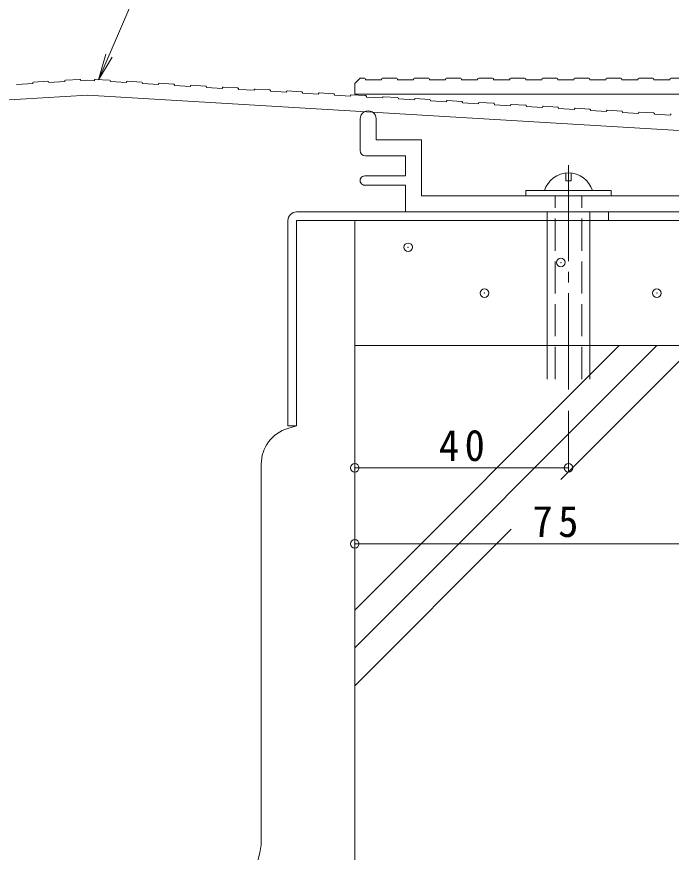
# Model space of a CAD drawing. Units: millimetres at full size, sheet at 1:2. Extents: x -278 to 305, y -274 to 185.
# Drawn here: x -149.6 to -27.1, y -118.3 to 38 of the extents above; entities that cross this region are included whole.
import ezdxf

# ---------------------------------------------------------------- set-up
doc = ezdxf.new("R2010")
doc.units = ezdxf.units.MM
doc.header["$LTSCALE"] = 2
doc.header["$PDMODE"] = 32
doc.header["$PDSIZE"] = 1.6
doc.linetypes.add('CHAIN2', pattern=[12, 9, -1, 1, -1])
doc.linetypes.add('DASHED3', pattern=[4, 3, -1])
for name, color, linetype, lineweight in [('D-0', 3, 'Continuous', 9), ('D-1', 2, 'Continuous', 9), ('D-2', 4, 'Continuous', 9), ('D-3', 6, 'Continuous', 5), ('D-4', 7, 'Continuous', 9)]:
    doc.layers.add(name, color=color, linetype=linetype, lineweight=lineweight)
doc.styles.add('ＭＳ ゴシック', font='')
doc.styles.get('ＭＳ ゴシック').set_extended_font_data('MS Gothic')

msp = doc.modelspace()

# ---------------------------------------------------------------- linework, layer by layer
at = {"layer": 'D-0'}
for p, q in [((-149.568, 25.422), (-149.562, 25.322)), ((-146.568, 25.502), (-149.562, 25.322)), ((-146.573, 25.602), (-146.568, 25.502)), ((-146.433, 25.76), (-143.738, 25.922)), ((-143.579, 25.781), (-143.573, 25.681)), ((-140.578, 25.861), (-143.573, 25.681)), ((-140.584, 25.961), (-140.578, 25.861)), ((-140.444, 26.12), (-137.748, 26.281)), ((-137.59, 26.141), (-137.584, 26.041)), ((-136.312, 26.117), (-137.584, 26.041)), ((-136.312, 26.117), (-135.04, 26.041)), ((-135.034, 26.141), (-135.04, 26.041)), ((-132.18, 26.12), (-134.875, 26.281)), ((-132.04, 25.961), (-132.046, 25.861)), ((-132.046, 25.861), (-129.051, 25.681)), ((-129.045, 25.781), (-129.051, 25.681)), ((-126.191, 25.76), (-128.886, 25.922)), ((-126.05, 25.602), (-126.056, 25.502)), ((-126.056, 25.502), (-123.062, 25.322)), ((-123.056, 25.422), (-123.062, 25.322)), ((-120.202, 25.401), (-122.897, 25.563)), ((-120.061, 25.242), (-120.067, 25.142)), ((-120.067, 25.142), (-117.073, 24.963)), ((-117.067, 25.063), (-117.073, 24.963)), ((-114.213, 25.042), (-116.908, 25.203)), ((-86.312, 25.49), (-85.312, 26.49)), ((-86.312, 23.49), (-86.312, 25.49)), ((-85.312, 26.49), (-84.513, 26.49)), ((-84.313, 26.29), (-84.313, 26.19)), ((-84.313, 26.19), (-81.313, 26.19)), ((-81.313, 26.29), (-81.313, 26.19)), ((-81.113, 26.49), (-78.513, 26.49)), ((-78.313, 26.29), (-78.313, 26.19)), ((-78.313, 26.19), (-75.313, 26.19)), ((-75.313, 26.29), (-75.313, 26.19)), ((-75.113, 26.49), (-72.513, 26.49)), ((-72.313, 26.29), (-72.313, 26.19)), ((-72.313, 26.19), (-69.313, 26.19)), ((-69.313, 26.29), (-69.313, 26.19)), ((-69.113, 26.49), (-66.513, 26.49)), ((-66.313, 26.29), (-66.313, 26.19)), ((-66.313, 26.19), (-63.313, 26.19)), ((-63.313, 26.29), (-63.313, 26.19)), ((-63.113, 26.49), (-60.513, 26.49)), ((-60.313, 26.29), (-60.313, 26.19)), ((-60.313, 26.19), (-57.313, 26.19)), ((-57.313, 26.29), (-57.313, 26.19)), ((-57.113, 26.49), (-54.513, 26.49)), ((-54.313, 26.29), (-54.313, 26.19)), ((-54.313, 26.19), (-51.313, 26.19)), ((-51.313, 26.29), (-51.313, 26.19)), ((-51.113, 26.49), (-48.513, 26.49)), ((-48.313, 26.29), (-48.313, 26.19)), ((-48.313, 26.19), (-45.313, 26.19)), ((-45.313, 26.29), (-45.313, 26.19)), ((-45.113, 26.49), (-42.513, 26.49)), ((-42.313, 26.29), (-42.313, 26.19)), ((-42.313, 26.19), (-39.313, 26.19)), ((-39.313, 26.29), (-39.313, 26.19)), ((-39.113, 26.49), (-36.513, 26.49)), ((-36.313, 26.29), (-36.313, 26.19)), ((-36.313, 26.19), (-33.313, 26.19)), ((-33.313, 26.29), (-33.313, 26.19)), ((-33.113, 26.49), (-30.513, 26.49)), ((-30.313, 26.29), (-30.313, 26.19)), ((-30.313, 26.19), (-27.313, 26.19)), ((-27.313, 26.29), (-27.313, 26.19)), ((-27.113, 26.49), (-24.513, 26.49)), ((-114.072, 24.883), (-114.078, 24.783)), ((-114.078, 24.783), (-111.083, 24.603)), ((-111.077, 24.703), (-111.083, 24.603)), ((-110.919, 24.844), (-108.224, 24.682)), ((-108.083, 24.524), (-108.089, 24.424)), ((-108.089, 24.424), (-105.094, 24.244)), ((-105.088, 24.344), (-105.094, 24.244)), ((-102.234, 24.323), (-104.93, 24.485)), ((-102.094, 24.164), (-102.1, 24.064)), ((-102.1, 24.064), (-99.105, 23.885)), ((-99.099, 23.985), (-99.105, 23.885)), ((-96.245, 23.964), (-98.94, 24.125)), ((-96.104, 23.805), (-96.11, 23.705)), ((-96.11, 23.705), (-93.116, 23.525)), ((-93.11, 23.625), (-93.116, 23.525)), ((-92.951, 23.766), (-90.256, 23.604)), ((-90.115, 23.446), (-90.121, 23.346)), ((74.188, 23.49), (-86.312, 23.49)), ((-136.312, 23.362), (-194.389, 19.878)), ((-136.312, 23.362), (19.685, 14.002)), ((-90.121, 23.346), (-87.126, 23.166)), ((-87.121, 23.266), (-87.126, 23.166)), ((-84.267, 23.245), (-86.962, 23.407)), ((-84.126, 23.086), (-84.132, 22.986)), ((-84.132, 22.986), (-81.137, 22.807)), ((-81.131, 22.907), (-81.137, 22.807)), ((-78.277, 22.886), (-80.972, 23.047)), ((-78.137, 22.727), (-78.143, 22.627)), ((-78.143, 22.627), (-75.148, 22.447)), ((-75.142, 22.547), (-75.148, 22.447)), ((-72.288, 22.526), (-74.983, 22.688)), ((-72.147, 22.367), (-72.153, 22.268)), ((-72.153, 22.268), (-69.159, 22.088)), ((-69.153, 22.188), (-69.159, 22.088)), ((-66.299, 22.167), (-68.994, 22.329)), ((-66.158, 22.008), (-66.164, 21.908)), ((-66.164, 21.908), (-63.17, 21.729)), ((-63.005, 21.969), (-60.31, 21.808)), ((-63.164, 21.828), (-63.17, 21.729)), ((-60.169, 21.649), (-60.175, 21.549)), ((-60.175, 21.549), (-57.18, 21.369)), ((-57.174, 21.469), (-57.18, 21.369)), ((-54.321, 21.448), (-57.016, 21.61)), ((-54.18, 21.29), (-54.186, 21.19)), ((-54.186, 21.19), (-51.191, 21.01)), ((-51.185, 21.11), (-51.191, 21.01)), ((-48.331, 21.089), (-51.027, 21.25)), ((-48.191, 20.93), (-48.197, 20.83)), ((-48.197, 20.83), (-45.202, 20.651)), ((-45.196, 20.75), (-45.202, 20.651)), ((-45.037, 20.891), (-42.342, 20.729)), ((-42.201, 20.571), (-42.207, 20.471)), ((-42.207, 20.471), (-39.213, 20.291)), ((-39.207, 20.391), (-39.213, 20.291)), ((-36.353, 20.37), (-39.048, 20.532)), ((-36.212, 20.211), (-36.218, 20.111)), ((-36.218, 20.111), (-33.223, 19.932)), ((-33.218, 20.032), (-33.223, 19.932)), ((-30.364, 20.011), (-33.059, 20.172)), ((-30.223, 19.852), (-30.229, 19.752)), ((-30.229, 19.752), (-27.234, 19.572)), ((-27.228, 19.672), (-27.234, 19.572))]:
    msp.add_line(p, q, dxfattribs=at)
for centre, radius, start, end in [((-146.424, 25.611), 0.15, 93.4375, 183.43083), ((-143.729, 25.772), 0.15, 3.43707, 93.43044), ((-140.435, 25.97), 0.15, 93.4375, 183.43083), ((-137.739, 26.132), 0.15, 3.43707, 93.43044), ((-134.884, 26.132), 0.15, 86.56955, 176.5629), ((-132.19, 25.97), 0.15, 356.56917, 86.5625), ((-128.895, 25.772), 0.15, 86.56955, 176.5629), ((-126.2, 25.611), 0.15, 356.56917, 86.5625), ((-122.906, 25.413), 0.15, 86.56955, 176.5629), ((-120.211, 25.251), 0.15, 356.5625, 86.56917), ((-116.917, 25.054), 0.15, 86.56955, 176.5629), ((-114.222, 24.892), 0.15, 356.56917, 86.5625), ((-84.513, 26.29), 0.2, 0, 90), ((-81.113, 26.29), 0.2, 90, 180), ((-78.513, 26.29), 0.2, 0, 90), ((-75.113, 26.29), 0.2, 90, 180), ((-72.513, 26.29), 0.2, 0, 90), ((-69.113, 26.29), 0.2, 90, 180), ((-66.513, 26.29), 0.2, 0, 90), ((-63.113, 26.29), 0.2, 90, 180), ((-60.513, 26.29), 0.2, 0, 90), ((-57.113, 26.29), 0.2, 90, 180), ((-54.513, 26.29), 0.2, 0, 90), ((-51.113, 26.29), 0.2, 90, 180), ((-48.513, 26.29), 0.2, 0, 90), ((-45.113, 26.29), 0.2, 90, 180), ((-42.513, 26.29), 0.2, 0, 90), ((-39.113, 26.29), 0.2, 90, 180), ((-36.513, 26.29), 0.2, 0, 90), ((-33.113, 26.29), 0.2, 90, 180), ((-30.513, 26.29), 0.2, 0, 90), ((-27.113, 26.29), 0.2, 90, 180), ((-110.928, 24.694), 0.15, 86.56288, 176.56915), ((-108.232, 24.533), 0.15, 356.5625, 86.56917), ((-104.939, 24.335), 0.15, 86.56955, 176.5629), ((-102.243, 24.173), 0.15, 356.5625, 86.56917), ((-98.949, 23.976), 0.15, 86.56955, 176.5629), ((-96.254, 23.814), 0.15, 356.5625, 86.56917), ((-92.96, 23.616), 0.15, 86.56955, 176.5629), ((-90.265, 23.454), 0.15, 356.56917, 86.5629), ((-86.971, 23.257), 0.15, 86.56955, 176.5629), ((-84.276, 23.095), 0.15, 356.5625, 86.56917), ((-80.982, 22.898), 0.15, 86.56955, 176.5629), ((-78.286, 22.736), 0.15, 356.56917, 86.56917), ((-74.992, 22.538), 0.15, 86.56955, 176.5629), ((-72.297, 22.376), 0.15, 356.56917, 86.56917), ((-69.003, 22.179), 0.15, 86.56955, 176.5629), ((-66.308, 22.017), 0.15, 356.56917, 86.5625), ((-63.014, 21.819), 0.15, 86.56915, 176.5625), ((-60.319, 21.658), 0.15, 356.56917, 86.56917), ((-57.025, 21.46), 0.15, 86.56955, 176.5625), ((-54.329, 21.298), 0.15, 356.56917, 86.56917), ((-51.036, 21.101), 0.15, 86.56955, 176.5625), ((-48.34, 20.939), 0.15, 356.56956, 86.5625), ((-45.046, 20.741), 0.15, 86.56915, 176.5625), ((-42.351, 20.58), 0.15, 356.56956, 86.5625), ((-39.057, 20.382), 0.15, 86.56955, 176.5625), ((-36.362, 20.22), 0.15, 356.56956, 86.5625), ((-33.068, 20.023), 0.15, 86.56288, 176.5625), ((-30.373, 19.861), 0.15, 356.5625, 86.56917), ((-27.079, 19.663), 0.15, 86.56955, 176.5625)]:
    msp.add_arc(centre, radius, start, end, dxfattribs=at)
at = {"layer": 'D-1'}
for p, q in [((-85.312, 12.99), (-85.312, 18.886)), ((-46.812, 7.29), (-46.812, 8.763)), ((-45.812, 7.29), (-45.812, 8.763)), ((-45.812, 7.29), (-46.812, 7.29)), ((-54.312, 5.49), (-38.312, 5.49)), ((-54.312, 4.49), (-54.312, 5.49)), ((-38.312, 5.49), (-38.312, 4.49)), ((-50.312, -29.764), (-50.312, 1.49)), ((-42.312, -29.764), (-42.312, 1.49))]:
    msp.add_line(p, q, dxfattribs=at)
at = {"layer": 'D-1', "linetype": 'CHAIN2'}
msp.add_line((-46.312, -31.732), (-46.312, 11.986), dxfattribs=at)
at = {"layer": 'D-1', "linetype": 'DASHED3'}
for p, q in [((-48.812, -29.764), (-48.812, 4.49)), ((-43.812, -29.764), (-43.812, 4.49))]:
    msp.add_line(p, q, dxfattribs=at)
at = {"layer": 'D-1'}
for points in [[(83.688, 22.49), (83.688, 1.49), (-76.812, 1.49)], [(-82.312, 18.886), (-82.312, 14.99), (-73.812, 14.99), (-73.812, 4.49), (80.688, 4.49), (80.688, 20.49)], [(-84.437, 8.24), (-76.812, 8.24), (-76.812, 11.99), (-84.312, 11.99)], [(-76.812, 1.49), (-76.812, 6.49), (-84.437, 6.49)]]:
    msp.add_lwpolyline(points, dxfattribs=at)
for centre, radius, start, end in [((-83.812, 18.886), 1.5, 0, 180.00002), ((-84.312, 12.99), 1, 180, 270), ((-84.437, 7.365), 0.875, 90, 270.00002), ((-46.312, 4.072), 4.718, 17.49234, 162.50769)]:
    msp.add_arc(centre, radius, start, end, dxfattribs=at)
at = {"layer": 'D-2'}
for p, q in [((-97.212, 1.49), (83.688, 1.49)), ((-38.812, -0.11), (-38.812, 1.49)), ((-98.812, -0.11), (-98.812, -38.511)), ((-15.312, -0.11), (-97.212, -0.11)), ((-98.842, -39.004), (-97.212, -38.511)), ((-103.812, -45.704), (-103.812, -116.909))]:
    msp.add_line(p, q, dxfattribs=at)
msp.add_lwpolyline([(-98.812, -38.511), (-97.212, -38.511), (-97.212, -0.11)], dxfattribs=at)
for centre, radius, start, end in [((-97.212, -0.11), 1.6, 90, 180), ((-96.812, -45.704), 7, 106.85841, 180), ((-136.312, -111.761), 32.905, 188.9995, 351.0005)]:
    msp.add_arc(centre, radius, start, end, dxfattribs=at)
at = {"layer": 'D-3'}
for p, q in [((-86.312, -149.735), (-86.312, -0.109)), ((-86.312, -72.993), (-36.83, -23.511)), ((-86.312, -23.511), (-15.312, -23.511)), ((-86.312, -80.064), (-29.759, -23.511)), ((-47.741, -48.564), (-22.687, -23.511)), ((-86.312, -87.135), (-57.026, -57.849))]:
    msp.add_line(p, q, dxfattribs=at)
for p in [(-76.324, -5.125), (-47.74, -7.984), (-62.032, -13.701), (-29.771, -13.701)]:
    msp.add_point(p, dxfattribs=at)
at = {"layer": 'D-4'}
for p, q in [((-134.256, 26.175), (-131.694, 30.469)), ((-46.312, -46.991), (-46.312, -35.732)), ((-86.312, -61.204), (-86.312, -36.941)), ((-46.312, -46.391), (-86.312, -46.391)), ((-86.312, -60.604), (-11.312, -60.604))]:
    msp.add_line(p, q, dxfattribs=at)
msp.add_lwpolyline([(-84.106, 142.47), (-134.256, 26.175), (-132.892, 30.986)], dxfattribs=at)
for p in [(-86.312, -46.391), (-46.312, -46.391), (-86.312, -60.604)]:
    msp.add_point(p, dxfattribs=at)

# ---------------------------------------------------------------- texts
at = {"layer": 'D-4', "color": 2, "char_height": 5.865, "attachment_point": 7, "style": 'ＭＳ ゴシック'}
for s, insert in [('\\T1.27;\\W0.95;40', (-70.562, -45.191)), ('\\T1.27;\\W0.95;75', (-53.062, -59.404))]:
    msp.add_mtext(s, dxfattribs=dict(at, insert=insert))

doc.saveas('drawing.dxf')
